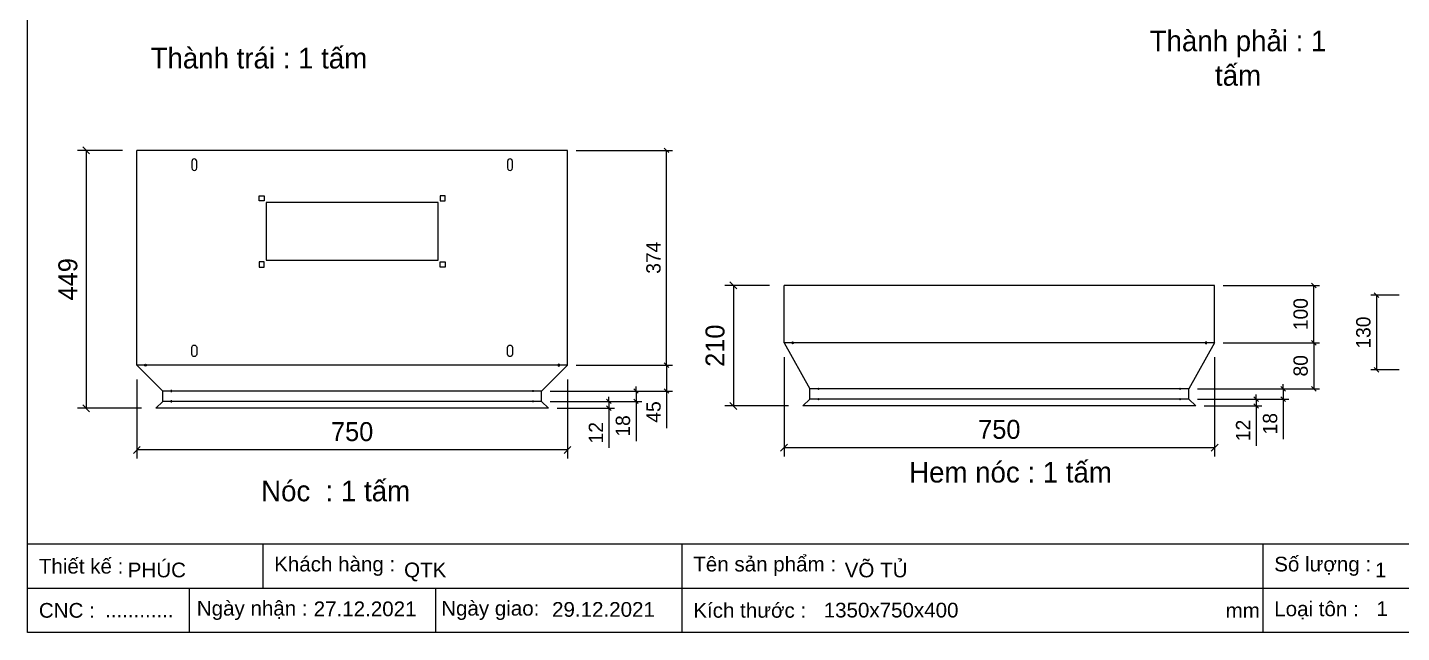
# Model space of a CAD drawing. Header units: millimetres. Extents: x 0 to 3804, y 0 to 2690.
# Drawn here: x 0 to 2393, y 0 to 1053 of the extents above; entities that cross this region are included whole.
import ezdxf

# ---------------------------------------------------------------- set-up
doc = ezdxf.new("R2010")
doc.units = ezdxf.units.MM
doc.layers.add('CNC', color=7, linetype='Continuous')
doc.layers.add('DIM', color=253, linetype='Continuous')
doc.styles.add('Arial', font='arial.ttf')
doc.dimstyles.new('Dim-25', dxfattribs={"dimtxt": 25, "dimasz": 8, "dimexe": 10, "dimexo": 15, "dimgap": 10, "dimtad": 1, "dimdec": 0, "dimtxsty": 'Standard', "dimblk": 'OBLIQUE', "dimcen": 10, "dimclrd": 5, "dimclre": 5, "dimclrt": 3, "dimazin": 3, "dimtfac": 1, "dimtdec": 0, "dimtmove": 0, "dimatfit": 3, "dimldrblk": 'OBLIQUE', "dimlwd": 9, "dimlwe": 9})
doc.dimstyles.new('Dim-33', dxfattribs={"dimtxt": 33, "dimasz": 12, "dimexe": 15, "dimexo": 25, "dimgap": 15, "dimtad": 1, "dimdec": 0, "dimtxsty": 'Standard', "dimblk": 'OBLIQUE', "dimcen": 10, "dimclrd": 5, "dimclre": 5, "dimclrt": 3, "dimazin": 3, "dimtfac": 1, "dimtdec": 0, "dimtmove": 0, "dimatfit": 3, "dimldrblk": 'OPEN30', "dimlwd": 9, "dimlwe": 9})

# ---------------------------------------------------------------- blocks, each defined once
blk = doc.blocks.new('KHUNG CHUẨN')
at = {"color": 7}
for p, q in [((19889.2, -28535.2), (16919.2, -28535.2)), ((17239.2, -28535.2), (17239.2, -28595.2)), ((17809.2, -28535.2), (17809.2, -28655.2)), ((18599.2, -28535.2), (18599.2, -28655.2)), ((18939.2, -28595.2), (16919.2, -28595.2)), ((17139.2, -28595.2), (17139.2, -28655.2)), ((17474.2, -28595.2), (17474.2, -28655.2))]:
    blk.add_line(p, q, dxfattribs=at)
blk.add_lwpolyline([(16919.2, -26555.2), (19889.2, -26555.2), (19889.2, -28655.2), (16919.2, -28655.2)], close=True, dxfattribs=at)
at = {"color": 2, "char_height": 20, "attachment_point": 4, "style": 'Arial'}
for s, insert, width in [('  Khách hàng :', (17239.2, -28565.2), 917.634), ('  Tên sản phẩm :', (17809.2, -28565.2), 917.634), ('  Số lượng :', (18599.2, -28565.2), 917.634), ('  Thiết kế :', (16919.2, -28565.2), 917.634), ('  CNC :', (16919.2, -28625.2), 917.634), ('  Ngày nhận :', (17134, -28625.2), 556.651), ('  Ngày giao:', (17466.3, -28625.2), 556.651), ('  Kích thước :', (17809.2, -28625.2), 917.634), ('mm', (18548.6, -28625.2), 73.831), ('  Loại tôn :', (18599.2, -28625.2), 917.634)]:
    blk.add_mtext(s, dxfattribs=dict(at, insert=insert, width=width))
at = {"color": 3, "style": 'Arial'}
for tag, p in [('#01', (17055.6, -28580.1)), ('#02', (17431.4, -28580.1)), ('#03', (18030.6, -28580.1)), ('#08', (18751.7, -28580.1)), ('#10', (19064.8, -28580.1)), ('#11', (19060.3, -28625.7)), ('#04', (17024.8, -28634.6)), ('#05', (17308.5, -28633)), ('#06', (17632.7, -28633.7)), ('#07', (18002, -28634.7)), ('#09', (18753.8, -28632.6)), ('#12', (19806.5, -28628.9))]:
    blk.add_attdef(tag, p, '', height=20, dxfattribs=at)
blk = doc.blocks.new('*D20')
at = {"color": 0, "linetype": 'ByBlock', "lineweight": -2}
for p, q in [((196.5, 323.8), (184.5, 311.8)), ((934.5, 311.8), (946.5, 323.8))]:
    blk.add_line(p, q, dxfattribs=at)
at = {"layer": 'Defpoints', "color": 0, "transparency": 16777216}
for p in [(190.5, 465.5), (940.5, 465.5), (190.5, 317.8)]:
    blk.add_point(p, dxfattribs=at)
at = {"layer": 'DIM', "color": 5, "lineweight": 9, "transparency": 16777216}
for p, q in [((190.5, 440.5), (190.5, 302.8)), ((940.5, 440.5), (940.5, 302.8)), ((940.5, 317.8), (190.5, 317.8))]:
    blk.add_line(p, q, dxfattribs=at)
at = {"layer": 'DIM', "color": 3, "transparency": 16777216, "insert": (565.5, 349.6), "char_height": 33, "attachment_point": 5}
blk.add_mtext('750', dxfattribs=at)
blk = doc.blocks.new('_Oblique')
at = {"color": 0, "linetype": 'ByBlock', "lineweight": -2}
blk.add_line((-0.5, -0.5), (0.5, 0.5), dxfattribs=at)
blk = doc.blocks.new('_Open30')
at = {"color": 0, "linetype": 'ByBlock', "lineweight": -2}
for p, q in [((-1, 0.27), (0, 0)), ((0, 0), (-1, -0.27)), ((0, 0), (-1, 0))]:
    blk.add_line(p, q, dxfattribs=at)
blk = doc.blocks.new('f3daunguoc')
at = {"layer": 'CNC', "color": 2, "lineweight": -3}
blk.add_circle((0, 0), 1.5, dxfattribs=at)
blk = doc.blocks.new('f2dauxuoi')
at = {"layer": 'CNC', "color": 2, "lineweight": -3}
blk.add_circle((0, 0), 1, dxfattribs=at)
blk = doc.blocks.new('*D21')
at = {"color": 0, "linetype": 'ByBlock', "lineweight": -2}
for p, q in [((108.3, 833.5), (96.3, 845.5)), ((96.3, 396.5), (108.3, 384.5))]:
    blk.add_line(p, q, dxfattribs=at)
at = {"layer": 'Defpoints', "color": 0, "ltscale": 3, "transparency": 16777216}
for p in [(190.5, 839.5), (102.3, 390.5), (223.5, 390.5)]:
    blk.add_point(p, dxfattribs=at)
at = {"layer": 'DIM', "color": 5, "lineweight": 9, "ltscale": 3, "transparency": 16777216}
for p, q in [((165.5, 839.5), (87.3, 839.5)), ((102.3, 839.5), (102.3, 390.5)), ((198.5, 390.5), (87.3, 390.5))]:
    blk.add_line(p, q, dxfattribs=at)
at = {"layer": 'DIM', "color": 3, "ltscale": 3, "transparency": 16777216, "insert": (70.5, 615), "char_height": 33, "attachment_point": 5, "rotation": 90}
blk.add_mtext('449', dxfattribs=at)
blk = doc.blocks.new('*D22')
at = {"color": 5, "lineweight": 9, "ltscale": 3, "transparency": 16777216}
for p, q in [((955.5, 465.5), (1123.2, 465.5)), ((1113.2, 465.5), (1113.2, 420.5)), ((910.5, 420.5), (1123.2, 420.5)), ((1113.2, 420.5), (1113.2, 355.5))]:
    blk.add_line(p, q, dxfattribs=at)
at = {"color": 0, "linetype": 'ByBlock', "lineweight": -2}
for p, q in [((1117.2, 461.5), (1109.2, 469.5)), ((1109.2, 424.5), (1117.2, 416.5))]:
    blk.add_line(p, q, dxfattribs=at)
at = {"layer": 'Defpoints', "color": 0, "ltscale": 3, "transparency": 16777216}
for p in [(940.5, 465.5), (895.5, 420.5), (1113.2, 420.5)]:
    blk.add_point(p, dxfattribs=at)
at = {"color": 3, "ltscale": 3, "transparency": 16777216, "insert": (1090.5, 384), "char_height": 25, "attachment_point": 5, "rotation": 90}
blk.add_mtext('45', dxfattribs=at)
blk = doc.blocks.new('*D23')
at = {"color": 5, "lineweight": 9, "ltscale": 3, "transparency": 16777216}
for p, q in [((1012.7, 402.5), (1012.7, 410.5)), ((910.5, 402.5), (1022.7, 402.5)), ((922.5, 390.5), (1022.7, 390.5)), ((1012.7, 402.5), (1012.7, 390.5)), ((1012.7, 390.5), (1012.7, 321.3))]:
    blk.add_line(p, q, dxfattribs=at)
at = {"color": 0, "linetype": 'ByBlock', "lineweight": -2}
for p, q in [((1008.7, 406.5), (1016.7, 398.5)), ((1016.7, 386.5), (1008.7, 394.5))]:
    blk.add_line(p, q, dxfattribs=at)
at = {"layer": 'Defpoints', "color": 0, "ltscale": 3, "transparency": 16777216}
for p in [(895.5, 402.5), (907.5, 390.5), (1012.7, 390.5)]:
    blk.add_point(p, dxfattribs=at)
at = {"color": 3, "ltscale": 3, "transparency": 16777216, "insert": (990.1, 347.9), "char_height": 25, "attachment_point": 5, "rotation": 90}
blk.add_mtext('12', dxfattribs=at)
blk = doc.blocks.new('*D24')
at = {"color": 5, "lineweight": 9, "ltscale": 3, "transparency": 16777216}
for p, q in [((910.5, 420.5), (1069.9, 420.5)), ((1059.9, 420.5), (1059.9, 428.5)), ((1059.9, 420.5), (1059.9, 402.5)), ((910.5, 402.5), (1069.9, 402.5)), ((1059.9, 402.5), (1059.9, 333))]:
    blk.add_line(p, q, dxfattribs=at)
at = {"color": 0, "linetype": 'ByBlock', "lineweight": -2}
for p, q in [((1055.9, 424.5), (1063.9, 416.5)), ((1063.9, 398.5), (1055.9, 406.5))]:
    blk.add_line(p, q, dxfattribs=at)
at = {"layer": 'Defpoints', "color": 0, "ltscale": 3, "transparency": 16777216}
for p in [(895.5, 420.5), (895.5, 402.5), (1059.9, 402.5)]:
    blk.add_point(p, dxfattribs=at)
at = {"color": 3, "ltscale": 3, "transparency": 16777216, "insert": (1037.2, 359.7), "char_height": 25, "attachment_point": 5, "rotation": 90}
blk.add_mtext('18', dxfattribs=at)
blk = doc.blocks.new('*D25')
at = {"color": 5, "lineweight": 9, "ltscale": 3, "transparency": 16777216}
for p, q in [((955.5, 839.5), (1123.2, 839.5)), ((1113.2, 465.5), (1113.2, 839.5)), ((955.5, 465.5), (1123.2, 465.5))]:
    blk.add_line(p, q, dxfattribs=at)
at = {"color": 0, "linetype": 'ByBlock', "lineweight": -2}
for p, q in [((1117.2, 835.5), (1109.2, 843.5)), ((1109.2, 469.5), (1117.2, 461.5))]:
    blk.add_line(p, q, dxfattribs=at)
at = {"layer": 'Defpoints', "color": 0, "ltscale": 3, "transparency": 16777216}
for p in [(940.5, 839.5), (1113.2, 839.5), (940.5, 465.5)]:
    blk.add_point(p, dxfattribs=at)
at = {"color": 3, "ltscale": 3, "transparency": 16777216, "insert": (1090.4, 652.5), "char_height": 25, "attachment_point": 5, "rotation": 90}
blk.add_mtext('374', dxfattribs=at)
blk = doc.blocks.new('*D26')
at = {"color": 0, "linetype": 'ByBlock', "lineweight": -2}
for p, q in [((1323.7, 327.7), (1311.7, 315.7)), ((2061.7, 315.7), (2073.7, 327.7))]:
    blk.add_line(p, q, dxfattribs=at)
at = {"layer": 'Defpoints', "color": 0, "transparency": 16777216}
for p in [(1317.7, 504.4), (2067.7, 504.4), (1317.7, 321.7)]:
    blk.add_point(p, dxfattribs=at)
at = {"layer": 'DIM', "color": 5, "lineweight": 9, "transparency": 16777216}
for p, q in [((1317.7, 479.4), (1317.7, 306.7)), ((2067.7, 479.4), (2067.7, 306.7)), ((2067.7, 321.7), (1317.7, 321.7))]:
    blk.add_line(p, q, dxfattribs=at)
at = {"layer": 'DIM', "color": 3, "transparency": 16777216, "insert": (1692.7, 353.5), "char_height": 33, "attachment_point": 5}
blk.add_mtext('750', dxfattribs=at)
blk = doc.blocks.new('*D27')
at = {"color": 0, "linetype": 'ByBlock', "lineweight": -2}
for p, q in [((1235.5, 598.4), (1223.5, 610.4)), ((1223.5, 400.4), (1235.5, 388.4))]:
    blk.add_line(p, q, dxfattribs=at)
at = {"layer": 'Defpoints', "color": 0, "ltscale": 3, "transparency": 16777216}
for p in [(1317.7, 604.4), (1229.5, 394.4), (1350.7, 394.4)]:
    blk.add_point(p, dxfattribs=at)
at = {"layer": 'DIM', "color": 5, "lineweight": 9, "ltscale": 3, "transparency": 16777216}
for p, q in [((1292.7, 604.4), (1214.5, 604.4)), ((1229.5, 604.4), (1229.5, 394.4)), ((1325.7, 394.4), (1214.5, 394.4))]:
    blk.add_line(p, q, dxfattribs=at)
at = {"layer": 'DIM', "color": 3, "ltscale": 3, "transparency": 16777216, "insert": (1197.7, 499.4), "char_height": 33, "attachment_point": 5, "rotation": 90}
blk.add_mtext('210', dxfattribs=at)
blk = doc.blocks.new('*D28')
at = {"color": 5, "lineweight": 9, "ltscale": 3, "transparency": 16777216}
for p, q in [((2082.7, 504.4), (2250.4, 504.4)), ((2240.4, 504.4), (2240.4, 424.4)), ((2037.7, 424.4), (2250.4, 424.4))]:
    blk.add_line(p, q, dxfattribs=at)
at = {"color": 0, "linetype": 'ByBlock', "lineweight": -2}
for p, q in [((2244.4, 500.4), (2236.4, 508.4)), ((2236.4, 428.4), (2244.4, 420.4))]:
    blk.add_line(p, q, dxfattribs=at)
at = {"layer": 'Defpoints', "color": 0, "ltscale": 3, "transparency": 16777216}
for p in [(2067.7, 504.4), (2022.7, 424.4), (2240.4, 424.4)]:
    blk.add_point(p, dxfattribs=at)
at = {"color": 3, "ltscale": 3, "transparency": 16777216, "insert": (2217.6, 464.4), "char_height": 25, "attachment_point": 5, "rotation": 90}
blk.add_mtext('80', dxfattribs=at)
blk = doc.blocks.new('*D29')
at = {"color": 0, "linetype": 'ByBlock', "lineweight": -2}
for p, q in [((2135.9, 410.4), (2143.9, 402.4)), ((2143.9, 390.4), (2135.9, 398.4))]:
    blk.add_line(p, q, dxfattribs=at)
at = {"color": 5, "lineweight": 9, "ltscale": 3, "transparency": 16777216}
for p, q in [((2139.9, 406.4), (2139.9, 414.4)), ((2037.7, 406.4), (2149.9, 406.4)), ((2049.7, 394.4), (2149.9, 394.4)), ((2139.9, 406.4), (2139.9, 394.4)), ((2139.9, 394.4), (2139.9, 325.2))]:
    blk.add_line(p, q, dxfattribs=at)
at = {"layer": 'Defpoints', "color": 0, "ltscale": 3, "transparency": 16777216}
for p in [(2022.7, 406.4), (2034.7, 394.4), (2139.9, 394.4)]:
    blk.add_point(p, dxfattribs=at)
at = {"color": 3, "ltscale": 3, "transparency": 16777216, "insert": (2117.3, 351.8), "char_height": 25, "attachment_point": 5, "rotation": 90}
blk.add_mtext('12', dxfattribs=at)
blk = doc.blocks.new('*D30')
at = {"color": 5, "lineweight": 9, "ltscale": 3, "transparency": 16777216}
for p, q in [((2187.1, 424.4), (2187.1, 432.4)), ((2037.7, 424.4), (2197.1, 424.4)), ((2187.1, 424.4), (2187.1, 406.4)), ((2037.7, 406.4), (2197.1, 406.4)), ((2187.1, 406.4), (2187.1, 336.9))]:
    blk.add_line(p, q, dxfattribs=at)
at = {"color": 0, "linetype": 'ByBlock', "lineweight": -2}
for p, q in [((2183.1, 428.4), (2191.1, 420.4)), ((2191.1, 402.4), (2183.1, 410.4))]:
    blk.add_line(p, q, dxfattribs=at)
at = {"layer": 'Defpoints', "color": 0, "ltscale": 3, "transparency": 16777216}
for p in [(2022.7, 424.4), (2022.7, 406.4), (2187.1, 406.4)]:
    blk.add_point(p, dxfattribs=at)
at = {"color": 3, "ltscale": 3, "transparency": 16777216, "insert": (2164.4, 363.6), "char_height": 25, "attachment_point": 5, "rotation": 90}
blk.add_mtext('18', dxfattribs=at)
blk = doc.blocks.new('*D31')
at = {"color": 5, "lineweight": 9, "ltscale": 3, "transparency": 16777216}
for p, q in [((2082.7, 604.4), (2250.4, 604.4)), ((2240.4, 504.4), (2240.4, 604.4)), ((2082.7, 504.4), (2250.4, 504.4))]:
    blk.add_line(p, q, dxfattribs=at)
at = {"color": 0, "linetype": 'ByBlock', "lineweight": -2}
for p, q in [((2244.4, 600.4), (2236.4, 608.4)), ((2236.4, 508.4), (2244.4, 500.4))]:
    blk.add_line(p, q, dxfattribs=at)
at = {"layer": 'Defpoints', "color": 0, "ltscale": 3, "transparency": 16777216}
for p in [(2067.7, 604.4), (2240.4, 604.4), (2067.7, 504.4)]:
    blk.add_point(p, dxfattribs=at)
at = {"color": 3, "ltscale": 3, "transparency": 16777216, "insert": (2217.6, 554.4), "char_height": 25, "attachment_point": 5, "rotation": 90}
blk.add_mtext('100', dxfattribs=at)
blk = doc.blocks.new('*D33')
at = {"color": 5, "lineweight": 9, "ltscale": 3, "transparency": 16777216}
for p, q in [((2389.4, 587.2), (2339.7, 587.2)), ((2349.7, 587.2), (2349.7, 457.2)), ((2389.4, 457.2), (2339.7, 457.2))]:
    blk.add_line(p, q, dxfattribs=at)
at = {"color": 0, "linetype": 'ByBlock', "lineweight": -2}
for p, q in [((2353.7, 583.2), (2345.7, 591.2)), ((2345.7, 461.2), (2353.7, 453.2))]:
    blk.add_line(p, q, dxfattribs=at)
at = {"layer": 'Defpoints', "color": 0, "ltscale": 3, "transparency": 16777216}
for p in [(2404.4, 587.2), (2349.7, 457.2), (2404.4, 457.2)]:
    blk.add_point(p, dxfattribs=at)
at = {"color": 3, "ltscale": 3, "transparency": 16777216, "insert": (2326.9, 522.2), "char_height": 25, "attachment_point": 5, "rotation": 90}
blk.add_mtext('130', dxfattribs=at)
blk = doc.blocks.new('ovan8.5x20')
at = {"layer": 'CNC', "color": 2, "lineweight": -3}
for p, q in [((5.7, 4.2), (-5.8, 4.2)), ((-5.8, -4.2), (5.7, -4.2))]:
    blk.add_line(p, q, dxfattribs=at)
for centre, start, end in [((-5.8, 0), 90, 270), ((5.7, 0), 270, 90)]:
    blk.add_arc(centre, 4.25, start, end, dxfattribs=at)

msp = doc.modelspace()

# ---------------------------------------------------------------- linework, layer by layer
at = {"color": 7}
for p, q in [((940.5, 839.5), (190.5, 839.5)), ((2067.7, 604.4), (1317.7, 604.4)), ((2067.7, 504.4), (1317.7, 504.4)), ((1317.7, 504.4), (1362.7, 424.4)), ((2067.7, 504.4), (2022.7, 424.4)), ((940.5, 465.5), (190.5, 465.5)), ((190.5, 465.5), (235.5, 420.5)), ((940.5, 465.5), (895.5, 420.5)), ((235.5, 402.5), (235.5, 420.5)), ((895.5, 420.5), (235.5, 420.5)), ((895.5, 402.5), (895.5, 420.5)), ((1362.7, 406.4), (1362.7, 424.4)), ((2022.7, 424.4), (1362.7, 424.4)), ((2022.7, 406.4), (2022.7, 424.4)), ((223.5, 390.5), (235.5, 402.5)), ((907.5, 390.5), (223.5, 390.5)), ((895.5, 402.5), (235.5, 402.5)), ((907.5, 390.5), (895.5, 402.5)), ((1350.7, 394.4), (1362.7, 406.4)), ((2034.7, 394.4), (1350.7, 394.4)), ((2022.7, 406.4), (1362.7, 406.4)), ((2034.7, 394.4), (2022.7, 406.4))]:
    msp.add_line(p, q, dxfattribs=at)
for points in [[(190.5, 465.5), (190.5, 839.5)], [(940.5, 465.5), (940.5, 839.5)], [(940.5, 465.5), (940.5, 839.5)], [(1317.7, 504.4), (1317.7, 604.4)], [(2067.7, 504.4), (2067.7, 604.4)], [(2067.7, 504.4), (2067.7, 604.4)]]:
    msp.add_lwpolyline(points, dxfattribs=at)
at = {"color": 2}
for points in [[(412.4, 751.6), (403.4, 751.6), (403.4, 760.6), (412.4, 760.6)], [(415.5, 748.5), (415.5, 648.5), (715.5, 648.5), (715.5, 748.5)], [(718.6, 751.6), (727.6, 751.6), (727.6, 760.6), (718.6, 760.6)], [(412.4, 645.4), (403.4, 645.4), (403.4, 636.4), (412.4, 636.4)], [(718.6, 645.4), (727.6, 645.4), (727.6, 636.4), (718.6, 636.4)]]:
    msp.add_lwpolyline(points, close=True, dxfattribs=at)

# ---------------------------------------------------------------- block references
at = {"color": 3}
ref = msp.add_blockref('KHUNG CHUẨN', (-21670.1, 36701.4), dxfattribs=dict(at, xscale=1.280794679990776, yscale=1.280794679990776, zscale=1.280794679990776))
ref.add_attrib('#03', 'VÕ TỦ', (1423.4, 96.1), dxfattribs={"color": 3, "height": 25.62, "style": 'Arial'})
ref.add_attrib('#07', '1350x750x400', (1386.8, 26.2), dxfattribs={"color": 3, "height": 25.616, "style": 'Arial'})
ref.add_attrib('#08', '1', (2347, 96.1), dxfattribs={"color": 3, "height": 25.6, "style": 'Arial'})
ref.add_attrib('#09', '1', (2349.7, 28.9), dxfattribs={"color": 3, "height": 25.6, "style": 'Arial'})
ref.add_attrib('#02', 'QTK', (656, 96.1), dxfattribs={"color": 3, "height": 25.62, "style": 'Arial'})
ref.add_attrib('#05', '27.12.2021', (498.5, 28.4), dxfattribs={"color": 3, "height": 25.62, "style": 'Arial'})
ref.add_attrib('#06', '29.12.2021', (913.7, 27.4), dxfattribs={"color": 3, "height": 25.62, "style": 'Arial'})
ref.add_attrib('#01', 'PHÚC', (174.6, 96.1), dxfattribs={"color": 3, "height": 25.62, "style": 'Arial'})
ref.add_attrib('#04', '............', (135.1, 26.3), dxfattribs={"color": 3, "height": 25.616, "style": 'Arial'})
at = {"lineweight": -3, "rotation": 270}
for name, p in [('f3daunguoc', (1332.7, 504.4)), ('f3daunguoc', (205.5, 465.5)), ('f2dauxuoi', (880.5, 420.5)), ('f2dauxuoi', (2007.7, 424.4)), ('f2dauxuoi', (2007.7, 406.4)), ('f2dauxuoi', (880.5, 402.5))]:
    msp.add_blockref(name, p, dxfattribs=at)
at = {"lineweight": -3, "xscale": -1, "rotation": 90}
for name, p in [('f3daunguoc', (2052.7, 504.4)), ('f3daunguoc', (925.5, 465.5)), ('f2dauxuoi', (250.5, 420.5)), ('f2dauxuoi', (1377.7, 424.4)), ('f2dauxuoi', (1377.7, 406.4)), ('f2dauxuoi', (250.5, 402.5))]:
    msp.add_blockref(name, p, dxfattribs=at)
at = {"layer": 'CNC', "lineweight": -3, "rotation": 270}
for p in [(290.5, 814.5), (840.5, 814.5)]:
    msp.add_blockref('ovan8.5x20', p, dxfattribs=at)
at = {"layer": 'CNC', "lineweight": -3, "xscale": -1, "rotation": 270}
for p in [(290.5, 490.5), (840.5, 490.5)]:
    msp.add_blockref('ovan8.5x20', p, dxfattribs=at)

# ---------------------------------------------------------------- texts
at = {"color": 2, "char_height": 36, "width": 375, "attachment_point": 5}
for s, insert in [('Thành phải : 1 tấm', (2108.5, 999.8)), ('Thành trái : 1 tấm', (403.1, 999.8)), ('Hem nóc : 1 tấm', (1712.2, 278.9)), ('Nóc  : 1 tấm', (536.7, 246.2))]:
    msp.add_mtext(s, dxfattribs=dict(at, insert=insert))

# ---------------------------------------------------------------- dimensions: what is measured, and where the dimension line sits
at = {"ltscale": 3}
for base, p1, p2, picture, middle in [((1113.2, 839.5), (940.5, 465.5), (940.5, 839.5), '*D25', (1090.4, 652.5)), ((2240.4, 604.4), (2067.7, 504.4), (2067.7, 604.4), '*D31', (2217.6, 554.4)), ((2349.7, 457.2), (2404.4, 587.2), (2404.4, 457.2), '*D33', (2326.9, 522.2)), ((2240.4, 424.4), (2067.7, 504.4), (2022.7, 424.4), '*D28', (2217.6, 464.4)), ((1113.2, 420.5), (940.5, 465.5), (895.5, 420.5), '*D22', (1090.5, 384)), ((2187.1, 406.4), (2022.7, 424.4), (2022.7, 406.4), '*D30', (2164.4, 363.6)), ((1059.9, 402.5), (895.5, 420.5), (895.5, 402.5), '*D24', (1037.2, 359.7)), ((1012.7, 390.5), (895.5, 402.5), (907.5, 390.5), '*D23', (990.1, 347.9)), ((2139.9, 394.4), (2022.7, 406.4), (2034.7, 394.4), '*D29', (2117.3, 351.8))]:
    dim = msp.add_linear_dim(base=base, p1=p1, p2=p2, angle=90, dimstyle='Dim-25', dxfattribs=at)
    dim.commit()
    dim.dimension.update_dxf_attribs({"geometry": picture, "text_midpoint": middle})
at = {"layer": 'DIM', "ltscale": 3}
for base, p1, p2, picture, middle in [((102.3, 390.5), (190.5, 839.5), (223.5, 390.5), '*D21', (70.5, 615)), ((1229.5, 394.4), (1317.7, 604.4), (1350.7, 394.4), '*D27', (1197.7, 499.4))]:
    dim = msp.add_linear_dim(base=base, p1=p1, p2=p2, angle=270, dimstyle='Dim-33', dxfattribs=at)
    dim.commit()
    dim.dimension.update_dxf_attribs({"geometry": picture, "text_midpoint": middle})
at = {"layer": 'DIM', "color": 7}
for base, p1, p2, picture, middle in [((1317.7, 321.7), (2067.7, 504.4), (1317.7, 504.4), '*D26', (1692.7, 321.7)), ((190.5, 317.8), (940.5, 465.5), (190.5, 465.5), '*D20', (565.5, 317.8))]:
    dim = msp.add_linear_dim(base=base, p1=p1, p2=p2, dimstyle='Dim-33', dxfattribs=at)
    dim.commit()
    dim.dimension.update_dxf_attribs({"geometry": picture, "text_midpoint": middle, "dimtype": 160})

doc.saveas('drawing.dxf')
